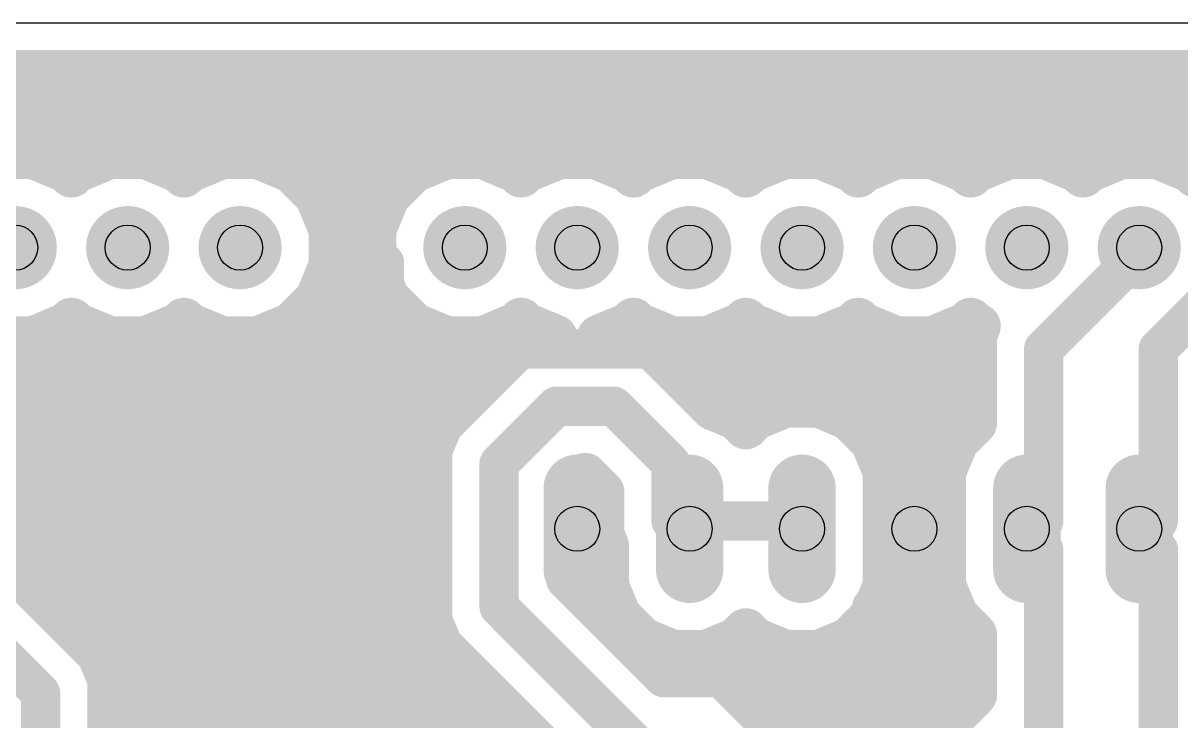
# Model space of a CAD drawing. Extents: x 0 to 108, y 0 to 85.
# Drawn here: x 61.14 to 87.3, y 69.32 to 85.08 of the extents above; entities that cross this region are included whole.
import ezdxf

# ---------------------------------------------------------------- set-up
doc = ezdxf.new("R2010")
doc.units = 0
for name, color, linetype in [('16', 174, 'CONTINUOUS'), ('17', 94, 'CONTINUOUS'), ('20', 178, 'CONTINUOUS'), ('44', 250, 'CONTINUOUS')]:
    doc.layers.add(name, color=color, linetype=linetype)

# ---------------------------------------------------------------- blocks, each defined once
blk = doc.blocks.new('ROUNDP')
at = {"const_width": 0.5}
blk.add_lwpolyline([(0, -0.25, 1), (0, 0.25, 1), (0, -0.25)], format="xyb", dxfattribs=at)
blk = doc.blocks.new('LONGP120')
at = {"const_width": 1}
blk.add_lwpolyline([(-0.6, 0), (0.6, 0)], dxfattribs=at)
at = {"const_width": 0.5}
for points in [[(-0.6, 0.25, 1), (-0.6, -0.25)], [(0.6, -0.25, 1), (0.6, 0.25)]]:
    blk.add_lwpolyline(points, format="xyb", dxfattribs=at)

msp = doc.modelspace()

# ---------------------------------------------------------------- linework, layer by layer
at = {"layer": '16'}
for points, const_width in [([(1.1176, 83.9624), (106.5024, 83.9624)], 1.016), ([(1.1176, 83.312), (106.5024, 83.312)], 1.016), ([(19.2557, 82.296), (91.2343, 82.296)], 1.016), ([(66.7131, 82.2579), (31.0896, 82.2579)], 0.889), ([(69.3039, 79.6671), (66.7131, 82.2579)], 0.889), ([(61.3692, 82.0674), (60.5508, 82.0674)], 1.016), ([(62.1254, 81.7542), (61.3692, 82.0674)], 1.016), ([(63.0908, 82.0674), (62.3346, 81.7542)], 1.016), ([(63.9092, 82.0674), (63.0908, 82.0674)], 1.016), ([(64.6654, 81.7542), (63.9092, 82.0674)], 1.016), ([(65.6308, 82.0674), (64.8746, 81.7542)], 1.016), ([(66.4492, 82.0674), (65.6308, 82.0674)], 1.016), ([(67.2054, 81.7542), (66.4492, 82.0674)], 1.016), ([(70.7108, 82.0674), (69.9546, 81.7542)], 1.016), ([(71.5292, 82.0674), (70.7108, 82.0674)], 1.016), ([(72.2854, 81.7542), (71.5292, 82.0674)], 1.016), ([(73.2508, 82.0674), (72.4946, 81.7542)], 1.016), ([(74.0692, 82.0674), (73.2508, 82.0674)], 1.016), ([(74.8254, 81.7542), (74.0692, 82.0674)], 1.016), ([(75.7908, 82.0674), (75.0346, 81.7542)], 1.016), ([(76.6092, 82.0674), (75.7908, 82.0674)], 1.016), ([(77.3654, 81.7542), (76.6092, 82.0674)], 1.016), ([(78.3308, 82.0674), (77.5746, 81.7542)], 1.016), ([(79.1492, 82.0674), (78.3308, 82.0674)], 1.016), ([(79.9054, 81.7542), (79.1492, 82.0674)], 1.016), ([(80.8708, 82.0674), (80.1146, 81.7542)], 1.016), ([(81.6892, 82.0674), (80.8708, 82.0674)], 1.016), ([(82.4454, 81.7542), (81.6892, 82.0674)], 1.016), ([(83.4108, 82.0674), (82.6546, 81.7542)], 1.016), ([(84.2292, 82.0674), (83.4108, 82.0674)], 1.016), ([(84.9854, 81.7542), (84.2292, 82.0674)], 1.016), ([(85.9508, 82.0674), (85.1946, 81.7542)], 1.016), ([(86.7692, 82.0674), (85.9508, 82.0674)], 1.016), ([(87.5254, 81.7542), (86.7692, 82.0674)], 1.016), ([(88.4908, 82.0674), (87.7346, 81.7542)], 1.016), ([(62.23, 81.6496), (62.1254, 81.7542)], 1.016), ([(62.3346, 81.7542), (62.23, 81.6496)], 1.016), ([(64.77, 81.6496), (64.6654, 81.7542)], 1.016), ([(64.8746, 81.7542), (64.77, 81.6496)], 1.016), ([(67.7842, 81.1754), (67.2054, 81.7542)], 1.016), ([(69.9546, 81.7542), (69.3758, 81.1754)], 1.016), ([(72.39, 81.6496), (72.2854, 81.7542)], 1.016), ([(72.4946, 81.7542), (72.39, 81.6496)], 1.016), ([(74.93, 81.6496), (74.8254, 81.7542)], 1.016), ([(75.0346, 81.7542), (74.93, 81.6496)], 1.016), ([(77.47, 81.6496), (77.3654, 81.7542)], 1.016), ([(77.5746, 81.7542), (77.47, 81.6496)], 1.016), ([(80.01, 81.6496), (79.9054, 81.7542)], 1.016), ([(80.1146, 81.7542), (80.01, 81.6496)], 1.016), ([(82.55, 81.6496), (82.4454, 81.7542)], 1.016), ([(82.6546, 81.7542), (82.55, 81.6496)], 1.016), ([(85.09, 81.6496), (84.9854, 81.7542)], 1.016), ([(85.1946, 81.7542), (85.09, 81.6496)], 1.016), ([(87.63, 81.6496), (87.5254, 81.7542)], 1.016), ([(87.7346, 81.7542), (87.63, 81.6496)], 1.016), ([(67.6796, 81.28), (69.4804, 81.28)], 1.016), ([(68.0974, 80.4192), (67.7842, 81.1754)], 1.016), ([(69.3758, 81.1754), (69.0626, 80.4192)], 1.016), ([(68.0974, 79.6008), (68.0974, 80.4192)], 1.016), ([(69.0626, 80.4192), (69.0626, 79.6008)], 1.016), ([(68.0974, 80.264), (69.0626, 80.264)], 1.016), ([(86.1441, 79.6671), (86.36, 80.01)], 0.889), ([(67.7842, 78.8446), (68.0974, 79.6008)], 1.016), ([(69.0626, 79.6008), (69.3758, 78.8446)], 1.016), ([(69.3039, 79.0194), (69.3039, 79.6671)], 0.889), ([(84.201, 77.724), (86.1441, 79.6671)], 0.889), ([(88.7349, 79.6671), (86.7918, 77.724)], 0.889), ([(67.9513, 79.248), (69.2087, 79.248)], 1.016), ([(67.2054, 78.2658), (67.7842, 78.8446)], 1.016), ([(70.5993, 77.724), (69.3039, 79.0194)], 0.889), ([(69.3758, 78.8446), (69.9546, 78.2658)], 1.016), ([(61.3692, 77.9526), (62.1254, 78.2658)], 1.016), ([(62.1254, 78.2658), (62.23, 78.3704)], 1.016), ([(62.23, 78.3704), (62.3346, 78.2658)], 1.016), ([(62.3346, 78.2658), (63.0908, 77.9526)], 1.016), ([(63.9092, 77.9526), (64.6654, 78.2658)], 1.016), ([(64.6654, 78.2658), (64.77, 78.3704)], 1.016), ([(64.77, 78.3704), (64.8746, 78.2658)], 1.016), ([(64.8746, 78.2658), (65.6308, 77.9526)], 1.016), ([(66.4492, 77.9526), (67.2054, 78.2658)], 1.016), ([(69.9546, 78.2658), (70.7108, 77.9526)], 1.016), ([(71.5292, 77.9526), (72.2854, 78.2658)], 1.016), ([(72.2854, 78.2658), (72.39, 78.3704)], 1.016), ([(72.39, 78.3704), (72.4946, 78.2658)], 1.016), ([(72.4946, 78.2658), (73.1588, 77.9907)], 1.016), ([(74.1612, 77.9907), (74.8254, 78.2658)], 1.016), ([(74.8254, 78.2658), (74.93, 78.3704)], 1.016), ([(74.93, 78.3704), (75.0346, 78.2658)], 1.016), ([(75.0346, 78.2658), (75.7908, 77.9526)], 1.016), ([(76.6092, 77.9526), (77.3654, 78.2658)], 1.016), ([(77.3654, 78.2658), (77.47, 78.3704)], 1.016), ([(77.47, 78.3704), (77.5746, 78.2658)], 1.016), ([(77.5746, 78.2658), (78.3308, 77.9526)], 1.016), ([(79.1492, 77.9526), (79.9054, 78.2658)], 1.016), ([(79.9054, 78.2658), (80.01, 78.3704)], 1.016), ([(80.01, 78.3704), (80.1146, 78.2658)], 1.016), ([(80.1146, 78.2658), (80.8708, 77.9526)], 1.016), ([(81.6892, 77.9526), (82.4454, 78.2658)], 1.016), ([(82.4454, 78.2658), (82.55, 78.3704)], 1.016), ([(82.55, 78.3704), (82.6546, 78.2658)], 1.016), ([(82.6546, 78.2658), (82.7229, 78.2375)], 1.016), ([(62.0438, 78.232), (62.4162, 78.232)], 1.016), ([(64.5838, 78.232), (64.9562, 78.232)], 1.016), ([(67.1238, 78.232), (70.0362, 78.232)], 1.016), ([(72.2038, 78.232), (72.5762, 78.232)], 1.016), ([(72.8794, 77.9907), (72.3052, 77.7529)], 1.016), ([(73.1588, 77.9907), (72.8794, 77.9907)], 1.016), ([(74.7962, 77.9907), (74.1612, 77.9907)], 1.016), ([(74.7438, 78.232), (75.1162, 78.232)], 1.016), ([(75.3704, 77.7529), (74.7962, 77.9907)], 1.016), ([(77.2838, 78.232), (77.6562, 78.232)], 1.016), ([(79.8238, 78.232), (80.1962, 78.232)], 1.016), ([(82.3638, 78.232), (82.7206, 78.232)], 1.016), ([(82.7229, 78.2375), (82.6389, 78.0347)], 1.016), ([(82.6389, 78.0347), (82.6389, 76.0515)], 1.016), ([(62.4164, 71.2759), (55.7396, 77.9526)], 1.016), ([(60.5508, 77.9526), (61.3692, 77.9526)], 1.016), ([(63.0908, 77.9526), (63.9092, 77.9526)], 1.016), ([(65.6308, 77.9526), (66.4492, 77.9526)], 1.016), ([(70.7108, 77.9526), (71.5292, 77.9526)], 1.016), ([(72.3052, 77.7529), (71.0098, 76.4575)], 1.016), ([(75.8098, 77.3135), (75.3704, 77.7529)], 1.016), ([(75.7908, 77.9526), (76.6092, 77.9526)], 1.016), ([(78.3308, 77.9526), (79.1492, 77.9526)], 1.016), ([(80.8708, 77.9526), (81.6892, 77.9526)], 1.016), ([(61.5315, 69.9516), (53.7591, 77.724)], 0.889), ([(70.5993, 77.724), (66.0654, 73.1901)], 0.889), ([(78.3717, 77.724), (70.5993, 77.724)], 0.889), ([(80.9625, 75.1332), (78.3717, 77.724)], 0.889), ([(84.201, 73.8378), (84.201, 77.724)], 0.889), ([(86.7918, 77.724), (86.7918, 73.8378)], 0.889), ([(56.4762, 77.216), (71.7684, 77.216)], 1.016), ([(76.7367, 76.3866), (75.8098, 77.3135)], 1.016), ([(75.9072, 77.216), (82.6389, 77.216)], 1.016), ([(71.0098, 76.4575), (70.5704, 76.0181)], 1.016), ([(78.3661, 76.454), (77.6753, 76.1678)], 1.016), ([(79.1139, 76.454), (78.3661, 76.454)], 1.016), ([(79.8047, 76.1678), (79.1139, 76.454)], 1.016), ([(57.4922, 76.2), (70.7524, 76.2)], 1.016), ([(71.8947, 75.1332), (73.1901, 76.4286)], 0.889), ([(73.1901, 76.4286), (74.4855, 76.4286)], 0.889), ([(74.4855, 76.4286), (75.7809, 75.1332)], 0.889), ([(77.2647, 76.1678), (76.7367, 76.3866)], 1.016), ([(77.1871, 76.2), (77.7529, 76.2)], 1.016), ([(77.47, 75.9626), (77.2647, 76.1678)], 1.016), ([(77.6753, 76.1678), (77.47, 75.9626)], 1.016), ([(79.7271, 76.2), (82.6389, 76.2)], 1.016), ([(80.3334, 75.6391), (79.8047, 76.1678)], 1.016), ([(70.5704, 76.0181), (70.3326, 75.4439)], 1.016), ([(82.6389, 76.0515), (82.2266, 75.6391)], 1.016), ([(80.6196, 74.9483), (80.3334, 75.6391)], 1.016), ([(82.2266, 75.6391), (81.9404, 74.9483)], 1.016), ([(70.3326, 75.4439), (70.3326, 71.584)], 1.016), ([(58.5082, 75.184), (70.3326, 75.184)], 1.016), ([(80.522, 75.184), (82.038, 75.184)], 1.016), ([(71.8947, 71.8947), (71.8947, 75.1332)], 0.889), ([(73.4568, 74.4862), (73.8371, 74.8665)], 1.016), ([(73.8371, 74.8665), (73.8385, 74.8665)], 1.016), ([(73.8385, 74.8665), (74.2188, 74.4862)], 1.016), ([(75.7809, 75.1332), (75.7809, 73.8378)], 0.889), ([(80.6196, 72.3717), (80.6196, 74.9483)], 1.016), ([(80.9625, 73.8378), (80.9625, 75.1332)], 0.889), ([(81.9404, 74.9483), (81.9404, 72.3717)], 1.016), ([(73.4568, 72.5417), (73.4568, 74.4862)], 1.016), ([(74.2188, 74.4862), (74.2188, 73.8446)], 1.016), ([(59.5242, 74.168), (70.3326, 74.168)], 1.016), ([(73.4568, 74.168), (74.2188, 74.168)], 1.016), ([(80.6196, 74.168), (81.9404, 74.168)], 1.016), ([(74.2188, 73.8446), (74.2162, 73.5404)], 1.016), ([(73.8378, 73.1901), (73.66, 73.66)], 0.889), ([(74.2162, 73.5404), (74.2188, 73.534)], 1.016), ([(74.2188, 73.534), (74.2188, 73.5271)], 1.016), ([(75.7809, 73.8378), (76.2, 73.66)], 0.889), ([(76.4286, 73.8378), (76.2, 73.66)], 0.889), ([(78.3717, 73.8378), (76.4286, 73.8378)], 0.889), ([(78.3717, 73.8378), (78.74, 73.66)], 0.889), ([(80.9625, 73.8378), (81.28, 73.66)], 0.889), ([(81.6102, 73.1901), (81.28, 73.66)], 0.889), ([(84.201, 73.8378), (83.82, 73.66)], 0.889), ([(84.201, 73.1901), (83.82, 73.66)], 0.889), ([(86.7918, 73.8378), (86.36, 73.66)], 0.889), ([(86.7918, 73.1901), (86.36, 73.66)], 0.889), ([(74.2188, 73.5271), (74.3204, 73.2818)], 1.016), ([(74.3204, 73.2818), (74.3204, 72.3717)], 1.016), ([(60.5402, 73.152), (70.3326, 73.152)], 1.016), ([(66.0654, 73.1901), (66.0654, 64.77)], 0.889), ([(73.4568, 73.152), (74.3204, 73.152)], 1.016), ([(73.8378, 72.5424), (73.8378, 73.1901)], 0.889), ([(81.6102, 73.1901), (80.3148, 71.8947)], 0.889), ([(80.6196, 73.152), (81.9404, 73.152)], 1.016), ([(84.201, 73.1901), (84.201, 68.6562)], 0.889), ([(86.7918, 73.1901), (86.7918, 61.5315)], 0.889), ([(75.6405, 70.358), (73.4568, 72.5417)], 1.016), ([(75.7809, 70.5993), (73.8378, 72.5424)], 0.889), ([(74.3204, 72.3717), (74.6066, 71.6809)], 1.016), ([(80.3334, 71.6809), (80.6196, 72.3717)], 1.016), ([(81.9404, 72.3717), (82.2266, 71.6809)], 1.016), ([(61.5562, 72.136), (70.3326, 72.136)], 1.016), ([(73.8625, 72.136), (74.418, 72.136)], 1.016), ([(80.522, 72.136), (82.038, 72.136)], 1.016), ([(75.1332, 68.6562), (71.8947, 71.8947)], 0.889), ([(80.3148, 71.8947), (80.3148, 70.5993)], 0.889), ([(70.3326, 71.584), (70.5704, 71.0098)], 1.016), ([(74.6066, 71.6809), (75.1353, 71.1522)], 1.016), ([(79.8047, 71.1522), (80.3334, 71.6809)], 1.016), ([(82.2266, 71.6809), (82.6389, 71.2685)], 1.016), ([(62.8558, 70.8365), (62.4164, 71.2759)], 1.016), ([(77.2647, 71.1522), (77.47, 71.3574)], 1.016), ([(77.47, 71.3574), (77.6753, 71.1522)], 1.016), ([(82.6389, 71.2685), (82.6389, 69.9134)], 1.016), ([(62.5722, 71.12), (70.5248, 71.12)], 1.016), ([(70.5704, 71.0098), (73.8089, 67.7713)], 1.016), ([(74.8785, 71.12), (75.2129, 71.12)], 1.016), ([(75.1353, 71.1522), (75.8261, 70.866)], 1.016), ([(76.5739, 70.866), (77.2647, 71.1522)], 1.016), ([(77.1871, 71.12), (77.7529, 71.12)], 1.016), ([(77.6753, 71.1522), (78.3661, 70.866)], 1.016), ([(79.1139, 70.866), (79.8047, 71.1522)], 1.016), ([(79.7271, 71.12), (82.6389, 71.12)], 1.016), ([(63.0936, 70.2623), (62.8558, 70.8365)], 1.016), ([(75.8261, 70.866), (76.5739, 70.866)], 1.016), ([(78.3661, 70.866), (79.1139, 70.866)], 1.016), ([(80.3148, 70.5993), (75.7809, 70.5993)], 0.889), ([(80.3148, 70.5993), (80.3148, 64.1223)], 0.889), ([(63.0936, 61.8685), (63.0936, 70.2623)], 1.016), ([(76.9365, 70.358), (75.6405, 70.358)], 1.016), ([(77.978, 69.3165), (76.9365, 70.358)], 1.016), ([(61.5315, 62.1792), (61.5315, 69.9516)], 0.889), ([(63.0936, 70.104), (71.4763, 70.104)], 1.016), ([(77.1905, 70.104), (82.6389, 70.104)], 1.016), ([(82.6389, 69.9134), (82.042, 69.3165)], 1.016), ([(63.0936, 69.088), (72.4923, 69.088)], 1.016), ([(77.978, 68.3499), (77.978, 69.3165)], 1.016), ([(77.978, 69.088), (82.042, 69.088)], 1.016), ([(82.042, 69.3165), (82.042, 68.4639)], 1.016)]:
    msp.add_lwpolyline(points, dxfattribs=dict(at, const_width=const_width))
for points, const_width in [([(66.8703, 82.4151, 1), (66.5559, 82.1007)], 0.4445), ([(66.7131, 82.0357, 1), (66.7131, 82.4802)], 0.4445), ([(61.4664, 82.3021, 1), (61.272, 81.8327)], 0.508), ([(61.3692, 81.8134, 1), (61.3692, 82.3214)], 0.508), ([(63.0908, 82.3214, 1), (63.0908, 81.8134)], 0.508), ([(63.188, 81.8327, 1), (62.9936, 82.3021)], 0.508), ([(64.0064, 82.3021, 1), (63.812, 81.8327)], 0.508), ([(63.9092, 81.8134, 1), (63.9092, 82.3214)], 0.508), ([(65.6308, 82.3214, 1), (65.6308, 81.8134)], 0.508), ([(65.728, 81.8327, 1), (65.5336, 82.3021)], 0.508), ([(66.5464, 82.3021, 1), (66.352, 81.8327)], 0.508), ([(66.4492, 81.8134, 1), (66.4492, 82.3214)], 0.508), ([(70.7108, 82.3214, 1), (70.7108, 81.8134)], 0.508), ([(70.808, 81.8327, 1), (70.6136, 82.3021)], 0.508), ([(71.6264, 82.3021, 1), (71.432, 81.8327)], 0.508), ([(71.5292, 81.8134, 1), (71.5292, 82.3214)], 0.508), ([(73.2508, 82.3214, 1), (73.2508, 81.8134)], 0.508), ([(73.348, 81.8327, 1), (73.1536, 82.3021)], 0.508), ([(74.1664, 82.3021, 1), (73.972, 81.8327)], 0.508), ([(74.0692, 81.8134, 1), (74.0692, 82.3214)], 0.508), ([(75.7908, 82.3214, 1), (75.7908, 81.8134)], 0.508), ([(75.888, 81.8327, 1), (75.6936, 82.3021)], 0.508), ([(76.7064, 82.3021, 1), (76.512, 81.8327)], 0.508), ([(76.6092, 81.8134, 1), (76.6092, 82.3214)], 0.508), ([(78.3308, 82.3214, 1), (78.3308, 81.8134)], 0.508), ([(78.428, 81.8327, 1), (78.2336, 82.3021)], 0.508), ([(79.2464, 82.3021, 1), (79.052, 81.8327)], 0.508), ([(79.1492, 81.8134, 1), (79.1492, 82.3214)], 0.508), ([(80.8708, 82.3214, 1), (80.8708, 81.8134)], 0.508), ([(80.968, 81.8327, 1), (80.7736, 82.3021)], 0.508), ([(81.7864, 82.3021, 1), (81.592, 81.8327)], 0.508), ([(81.6892, 81.8134, 1), (81.6892, 82.3214)], 0.508), ([(83.4108, 82.3214, 1), (83.4108, 81.8134)], 0.508), ([(83.508, 81.8327, 1), (83.3136, 82.3021)], 0.508), ([(84.3264, 82.3021, 1), (84.132, 81.8327)], 0.508), ([(84.2292, 81.8134, 1), (84.2292, 82.3214)], 0.508), ([(85.9508, 82.3214, 1), (85.9508, 81.8134)], 0.508), ([(86.048, 81.8327, 1), (85.8536, 82.3021)], 0.508), ([(86.8664, 82.3021, 1), (86.672, 81.8327)], 0.508), ([(86.7692, 81.8134, 1), (86.7692, 82.3214)], 0.508), ([(62.305, 81.9338, 1), (61.9458, 81.5746)], 0.508), ([(62.0282, 81.5195, 1), (62.2226, 81.9888)], 0.508), ([(62.2374, 81.9888, 1), (62.4318, 81.5195)], 0.508), ([(62.5142, 81.5746, 1), (62.155, 81.9338)], 0.508), ([(64.845, 81.9338, 1), (64.4858, 81.5746)], 0.508), ([(64.5682, 81.5195, 1), (64.7626, 81.9888)], 0.508), ([(64.7774, 81.9888, 1), (64.9718, 81.5195)], 0.508), ([(65.0542, 81.5746, 1), (64.695, 81.9338)], 0.508), ([(67.385, 81.9338, 1), (67.0258, 81.5746)], 0.508), ([(67.1082, 81.5195, 1), (67.3026, 81.9888)], 0.508), ([(69.8574, 81.9888, 1), (70.0518, 81.5195)], 0.508), ([(70.1342, 81.5746, 1), (69.775, 81.9338)], 0.508), ([(72.465, 81.9338, 1), (72.1058, 81.5746)], 0.508), ([(72.1882, 81.5195, 1), (72.3826, 81.9888)], 0.508), ([(72.3974, 81.9888, 1), (72.5918, 81.5195)], 0.508), ([(72.6742, 81.5746, 1), (72.315, 81.9338)], 0.508), ([(75.005, 81.9338, 1), (74.6458, 81.5746)], 0.508), ([(74.7282, 81.5195, 1), (74.9226, 81.9888)], 0.508), ([(74.9374, 81.9888, 1), (75.1318, 81.5195)], 0.508), ([(75.2142, 81.5746, 1), (74.855, 81.9338)], 0.508), ([(77.545, 81.9338, 1), (77.1858, 81.5746)], 0.508), ([(77.2682, 81.5195, 1), (77.4626, 81.9888)], 0.508), ([(77.4774, 81.9888, 1), (77.6718, 81.5195)], 0.508), ([(77.7542, 81.5746, 1), (77.395, 81.9338)], 0.508), ([(80.085, 81.9338, 1), (79.7258, 81.5746)], 0.508), ([(79.8082, 81.5195, 1), (80.0026, 81.9888)], 0.508), ([(80.0174, 81.9888, 1), (80.2118, 81.5195)], 0.508), ([(80.2942, 81.5746, 1), (79.935, 81.9338)], 0.508), ([(82.625, 81.9338, 1), (82.2658, 81.5746)], 0.508), ([(82.3482, 81.5195, 1), (82.5426, 81.9888)], 0.508), ([(82.5574, 81.9888, 1), (82.7518, 81.5195)], 0.508), ([(82.8342, 81.5746, 1), (82.475, 81.9338)], 0.508), ([(85.165, 81.9338, 1), (84.8058, 81.5746)], 0.508), ([(84.8882, 81.5195, 1), (85.0826, 81.9888)], 0.508), ([(85.0974, 81.9888, 1), (85.2918, 81.5195)], 0.508), ([(85.3742, 81.5746, 1), (85.015, 81.9338)], 0.508), ([(87.705, 81.9338, 1), (87.3458, 81.5746)], 0.508), ([(87.4282, 81.5195, 1), (87.6226, 81.9888)], 0.508), ([(87.6374, 81.9888, 1), (87.8318, 81.5195)], 0.508), ([(62.0504, 81.8292, 1), (62.4096, 81.47)], 0.508), ([(62.0504, 81.47, 1), (62.4096, 81.8292)], 0.508), ([(64.5904, 81.8292, 1), (64.9496, 81.47)], 0.508), ([(64.5904, 81.47, 1), (64.9496, 81.8292)], 0.508), ([(72.2104, 81.8292, 1), (72.5696, 81.47)], 0.508), ([(72.2104, 81.47, 1), (72.5696, 81.8292)], 0.508), ([(74.7504, 81.8292, 1), (75.1096, 81.47)], 0.508), ([(74.7504, 81.47, 1), (75.1096, 81.8292)], 0.508), ([(77.2904, 81.8292, 1), (77.6496, 81.47)], 0.508), ([(77.2904, 81.47, 1), (77.6496, 81.8292)], 0.508), ([(79.8304, 81.8292, 1), (80.1896, 81.47)], 0.508), ([(79.8304, 81.47, 1), (80.1896, 81.8292)], 0.508), ([(82.3704, 81.8292, 1), (82.7296, 81.47)], 0.508), ([(82.3704, 81.47, 1), (82.7296, 81.8292)], 0.508), ([(84.9104, 81.8292, 1), (85.2696, 81.47)], 0.508), ([(84.9104, 81.47, 1), (85.2696, 81.8292)], 0.508), ([(87.4504, 81.8292, 1), (87.8096, 81.47)], 0.508), ([(87.4504, 81.47, 1), (87.8096, 81.8292)], 0.508), ([(67.6796, 81.534, 1), (67.6796, 81.026)], 0.508), ([(68.0188, 81.2726, 1), (67.5495, 81.0782)], 0.508), ([(69.6105, 81.0782, 1), (69.1412, 81.2726)], 0.508), ([(69.4804, 81.026, 1), (69.4804, 81.534)], 0.508), ([(67.6046, 80.9958, 1), (67.9638, 81.355)], 0.508), ([(69.1962, 81.355, 1), (69.5554, 80.9958)], 0.508), ([(68.3514, 80.4192, 1), (67.8434, 80.4192)], 0.508), ([(69.3166, 80.4192, 1), (68.8086, 80.4192)], 0.508), ([(68.0974, 80.518, 1), (68.0974, 80.01)], 0.508), ([(67.8627, 80.322, 1), (68.3321, 80.5164)], 0.508), ([(68.8279, 80.5164, 1), (69.2973, 80.322)], 0.508), ([(69.0626, 80.01, 1), (69.0626, 80.518)], 0.508), ([(86.5481, 79.8916, 1), (86.1719, 80.1284)], 0.4445), ([(68.3321, 79.5036, 1), (67.8627, 79.698)], 0.508), ([(69.2973, 79.698, 1), (68.8279, 79.5036)], 0.508), ([(69.5262, 79.6671, 1), (69.0816, 79.6671)], 0.4445), ([(86.3013, 79.5099, 1), (85.9869, 79.8243)], 0.4445), ([(67.8434, 79.6008, 1), (68.3514, 79.6008)], 0.508), ([(68.8086, 79.6008, 1), (69.3166, 79.6008)], 0.508), ([(69.1467, 79.5099, 1), (69.4611, 79.8243)], 0.4445), ([(85.956, 79.7855, 1), (86.3322, 79.5487)], 0.4445), ([(67.9513, 79.502, 1), (67.9513, 78.994)], 0.508), ([(69.2087, 78.994, 1), (69.2087, 79.502)], 0.508), ([(67.9638, 78.665, 1), (67.6046, 79.0242)], 0.508), ([(69.4611, 79.1766, 1), (69.1467, 78.8622)], 0.4445), ([(69.5554, 79.0242, 1), (69.1962, 78.665)], 0.508), ([(67.5495, 78.9418, 1), (68.0188, 78.7474)], 0.508), ([(69.0816, 79.0194, 1), (69.5262, 79.0194)], 0.4445), ([(69.1412, 78.7474, 1), (69.6105, 78.9418)], 0.508), ([(62.4096, 78.55, 1), (62.0504, 78.1908)], 0.508), ([(62.2226, 78.0312, 1), (62.0282, 78.5005)], 0.508), ([(62.4096, 78.1908, 1), (62.0504, 78.55)], 0.508), ([(62.4318, 78.5005, 1), (62.2374, 78.0312)], 0.508), ([(64.9496, 78.55, 1), (64.5904, 78.1908)], 0.508), ([(64.7626, 78.0312, 1), (64.5682, 78.5005)], 0.508), ([(64.9496, 78.1908, 1), (64.5904, 78.55)], 0.508), ([(64.9718, 78.5005, 1), (64.7774, 78.0312)], 0.508), ([(67.3026, 78.0312, 1), (67.1082, 78.5005)], 0.508), ([(70.0518, 78.5005, 1), (69.8574, 78.0312)], 0.508), ([(72.5696, 78.55, 1), (72.2104, 78.1908)], 0.508), ([(72.3826, 78.0312, 1), (72.1882, 78.5005)], 0.508), ([(72.5696, 78.1908, 1), (72.2104, 78.55)], 0.508), ([(72.5918, 78.5005, 1), (72.3974, 78.0312)], 0.508), ([(75.1096, 78.55, 1), (74.7504, 78.1908)], 0.508), ([(74.9226, 78.0312, 1), (74.7282, 78.5005)], 0.508), ([(75.1096, 78.1908, 1), (74.7504, 78.55)], 0.508), ([(75.1318, 78.5005, 1), (74.9374, 78.0312)], 0.508), ([(77.6496, 78.55, 1), (77.2904, 78.1908)], 0.508), ([(77.4626, 78.0312, 1), (77.2682, 78.5005)], 0.508), ([(77.6496, 78.1908, 1), (77.2904, 78.55)], 0.508), ([(77.6718, 78.5005, 1), (77.4774, 78.0312)], 0.508), ([(80.1896, 78.55, 1), (79.8304, 78.1908)], 0.508), ([(80.0026, 78.0312, 1), (79.8082, 78.5005)], 0.508), ([(80.1896, 78.1908, 1), (79.8304, 78.55)], 0.508), ([(80.2118, 78.5005, 1), (80.0174, 78.0312)], 0.508), ([(82.7296, 78.55, 1), (82.3704, 78.1908)], 0.508), ([(82.5426, 78.0312, 1), (82.3482, 78.5005)], 0.508), ([(82.7296, 78.1908, 1), (82.3704, 78.55)], 0.508), ([(82.7518, 78.5005, 1), (82.5574, 78.0312)], 0.508), ([(62.0438, 78.486, 1), (62.0438, 77.978)], 0.508), ([(61.9458, 78.4454, 1), (62.305, 78.0862)], 0.508), ([(62.155, 78.0862, 1), (62.5142, 78.4454)], 0.508), ([(62.4162, 77.978, 1), (62.4162, 78.486)], 0.508), ([(64.5838, 78.486, 1), (64.5838, 77.978)], 0.508), ([(64.4858, 78.4454, 1), (64.845, 78.0862)], 0.508), ([(64.695, 78.0862, 1), (65.0542, 78.4454)], 0.508), ([(64.9562, 77.978, 1), (64.9562, 78.486)], 0.508), ([(67.1238, 78.486, 1), (67.1238, 77.978)], 0.508), ([(67.0258, 78.4454, 1), (67.385, 78.0862)], 0.508), ([(69.775, 78.0862, 1), (70.1342, 78.4454)], 0.508), ([(70.0362, 77.978, 1), (70.0362, 78.486)], 0.508), ([(72.2038, 78.486, 1), (72.2038, 77.978)], 0.508), ([(72.1058, 78.4454, 1), (72.465, 78.0862)], 0.508), ([(72.315, 78.0862, 1), (72.6742, 78.4454)], 0.508), ([(72.5762, 77.978, 1), (72.5762, 78.486)], 0.508), ([(72.8794, 78.2447, 1), (72.8794, 77.7367)], 0.508), ([(72.9766, 77.756, 1), (72.7822, 78.2254)], 0.508), ([(73.1588, 77.7367, 1), (73.1588, 78.2447)], 0.508), ([(74.1612, 78.2447, 1), (74.1612, 77.7367)], 0.508), ([(74.7438, 78.486, 1), (74.7438, 77.978)], 0.508), ([(74.8934, 78.2254, 1), (74.699, 77.756)], 0.508), ([(74.6458, 78.4454, 1), (75.005, 78.0862)], 0.508), ([(74.7962, 77.7367, 1), (74.7962, 78.2447)], 0.508), ([(74.855, 78.0862, 1), (75.2142, 78.4454)], 0.508), ([(75.1162, 77.978, 1), (75.1162, 78.486)], 0.508), ([(77.2838, 78.486, 1), (77.2838, 77.978)], 0.508), ([(77.1858, 78.4454, 1), (77.545, 78.0862)], 0.508), ([(77.395, 78.0862, 1), (77.7542, 78.4454)], 0.508), ([(77.6562, 77.978, 1), (77.6562, 78.486)], 0.508), ([(79.8238, 78.486, 1), (79.8238, 77.978)], 0.508), ([(79.7258, 78.4454, 1), (80.085, 78.0862)], 0.508), ([(79.935, 78.0862, 1), (80.2942, 78.4454)], 0.508), ([(80.1962, 77.978, 1), (80.1962, 78.486)], 0.508), ([(82.3638, 78.486, 1), (82.3638, 77.978)], 0.508), ([(82.2658, 78.4454, 1), (82.625, 78.0862)], 0.508), ([(82.8929, 78.0347, 1), (82.3849, 78.0347)], 0.508), ([(82.475, 78.0862, 1), (82.8342, 78.4454)], 0.508), ([(82.9576, 78.1403, 1), (82.4882, 78.3347)], 0.508), ([(82.6257, 78.0029, 1), (82.8201, 78.4722)], 0.508), ([(82.7206, 77.978, 1), (82.7206, 78.486)], 0.508), ([(61.272, 78.1873, 1), (61.4664, 77.7179)], 0.508), ([(61.3692, 77.6986, 1), (61.3692, 78.2066)], 0.508), ([(63.0908, 78.2066, 1), (63.0908, 77.6986)], 0.508), ([(62.9936, 77.7179, 1), (63.188, 78.1873)], 0.508), ([(63.812, 78.1873, 1), (64.0064, 77.7179)], 0.508), ([(63.9092, 77.6986, 1), (63.9092, 78.2066)], 0.508), ([(65.6308, 78.2066, 1), (65.6308, 77.6986)], 0.508), ([(65.5336, 77.7179, 1), (65.728, 78.1873)], 0.508), ([(66.352, 78.1873, 1), (66.5464, 77.7179)], 0.508), ([(66.4492, 77.6986, 1), (66.4492, 78.2066)], 0.508), ([(70.7108, 78.2066, 1), (70.7108, 77.6986)], 0.508), ([(70.6136, 77.7179, 1), (70.808, 78.1873)], 0.508), ([(71.432, 78.1873, 1), (71.6264, 77.7179)], 0.508), ([(71.5292, 77.6986, 1), (71.5292, 78.2066)], 0.508), ([(72.208, 77.9875, 1), (72.4024, 77.5182)], 0.508), ([(72.4848, 77.5733, 1), (72.1256, 77.9325)], 0.508), ([(73.0616, 77.756, 1), (73.256, 78.2254)], 0.508), ([(74.064, 78.2254, 1), (74.2584, 77.756)], 0.508), ([(75.55, 77.9325, 1), (75.1908, 77.5733)], 0.508), ([(75.2732, 77.5182, 1), (75.4676, 77.9875)], 0.508), ([(75.7908, 78.2066, 1), (75.7908, 77.6986)], 0.508), ([(75.6936, 77.7179, 1), (75.888, 78.1873)], 0.508), ([(76.512, 78.1873, 1), (76.7064, 77.7179)], 0.508), ([(76.6092, 77.6986, 1), (76.6092, 78.2066)], 0.508), ([(78.3308, 78.2066, 1), (78.3308, 77.6986)], 0.508), ([(78.2336, 77.7179, 1), (78.428, 78.1873)], 0.508), ([(79.052, 78.1873, 1), (79.2464, 77.7179)], 0.508), ([(79.1492, 77.6986, 1), (79.1492, 78.2066)], 0.508), ([(80.8708, 78.2066, 1), (80.8708, 77.6986)], 0.508), ([(80.7736, 77.7179, 1), (80.968, 78.1873)], 0.508), ([(81.592, 78.1873, 1), (81.7864, 77.7179)], 0.508), ([(81.6892, 77.6986, 1), (81.6892, 78.2066)], 0.508), ([(82.4042, 78.1319, 1), (82.8736, 77.9375)], 0.508), ([(70.5993, 77.9463, 1), (70.5993, 77.5018)], 0.4445), ([(70.7565, 77.5668, 1), (70.4421, 77.8812)], 0.4445), ([(70.4421, 77.5668, 1), (70.7565, 77.8812)], 0.4445), ([(78.5289, 77.8812, 1), (78.2145, 77.5668)], 0.4445), ([(78.3717, 77.5018, 1), (78.3717, 77.9463)], 0.4445), ([(84.0438, 77.8812, 1), (84.3582, 77.5668)], 0.4445), ([(84.4233, 77.724, 1), (83.9788, 77.724)], 0.4445), ([(86.6346, 77.8812, 1), (86.949, 77.5668)], 0.4445), ([(87.0141, 77.724, 1), (86.5696, 77.724)], 0.4445), ([(71.7684, 76.962, 1), (71.7684, 77.47)], 0.508), ([(75.9894, 77.4931, 1), (75.6302, 77.1339)], 0.508), ([(75.6302, 77.1339, 1), (75.9894, 77.4931)], 0.508), ([(75.9072, 77.47, 1), (75.9072, 76.962)], 0.508), ([(82.6389, 76.962, 1), (82.6389, 77.47)], 0.508), ([(71.1894, 76.2779, 1), (70.8302, 76.6371)], 0.508), ([(78.3661, 76.708, 1), (78.3661, 76.2)], 0.508), ([(78.4633, 76.2193, 1), (78.2689, 76.6887)], 0.508), ([(79.2111, 76.6887, 1), (79.0167, 76.2193)], 0.508), ([(79.1139, 76.2, 1), (79.1139, 76.708)], 0.508), ([(70.7524, 75.946, 1), (70.7524, 76.454)], 0.508), ([(70.8302, 76.6371, 1), (71.1894, 76.2779)], 0.508), ([(73.1901, 76.6509, 1), (73.1901, 76.2064)], 0.4445), ([(73.3473, 76.2714, 1), (73.0329, 76.5858)], 0.4445), ([(74.6427, 76.5858, 1), (74.3283, 76.2714)], 0.4445), ([(74.4855, 76.2064, 1), (74.4855, 76.6509)], 0.4445), ([(76.8339, 76.6212, 1), (76.6395, 76.1519)], 0.508), ([(76.5571, 76.207, 1), (76.9163, 76.5662)], 0.508), ([(77.1871, 76.454, 1), (77.1871, 75.946)], 0.508), ([(77.4443, 76.3474, 1), (77.0851, 75.9882)], 0.508), ([(77.1675, 75.9332, 1), (77.3619, 76.4025)], 0.508), ([(77.5781, 76.4025, 1), (77.7725, 75.9332)], 0.508), ([(77.8549, 75.9882, 1), (77.4957, 76.3474)], 0.508), ([(77.7529, 75.946, 1), (77.7529, 76.454)], 0.508), ([(79.7271, 76.454, 1), (79.7271, 75.946)], 0.508), ([(79.9843, 76.3474, 1), (79.6251, 75.9882)], 0.508), ([(79.7075, 75.9332, 1), (79.9019, 76.4025)], 0.508), ([(82.6389, 75.946, 1), (82.6389, 76.454)], 0.508), ([(70.3908, 76.1977, 1), (70.75, 75.8385)], 0.508), ([(70.8051, 75.9209, 1), (70.3358, 76.1153)], 0.508), ([(77.2904, 76.1422, 1), (77.6496, 75.7829)], 0.508), ([(77.2904, 75.7829, 1), (77.6496, 76.1422)], 0.508), ([(82.8185, 75.8718, 1), (82.4593, 76.2311)], 0.508), ([(80.5681, 75.7363, 1), (80.0988, 75.5419)], 0.508), ([(82.4612, 75.5419, 1), (81.9919, 75.7363)], 0.508), ([(82.3849, 76.0515, 1), (82.8929, 76.0515)], 0.508), ([(70.5866, 75.4439, 1), (70.0786, 75.4439)], 0.508), ([(80.1538, 75.4595, 1), (80.513, 75.8187)], 0.508), ([(82.0469, 75.8187, 1), (82.4062, 75.4595)], 0.508), ([(70.0979, 75.5411, 1), (70.5673, 75.3467)], 0.508), ([(70.3326, 74.93, 1), (70.3326, 75.438)], 0.508), ([(80.522, 75.438, 1), (80.522, 74.93)], 0.508), ([(82.038, 74.93, 1), (82.038, 75.438)], 0.508), ([(72.117, 75.1332, 1), (71.6724, 75.1332)], 0.4445), ([(71.7375, 75.2904, 1), (72.0519, 74.976)], 0.4445), ([(73.8371, 75.1205, 1), (73.8371, 74.6125)], 0.508), ([(74.0181, 75.0461, 1), (73.6589, 74.6869)], 0.508), ([(74.0167, 74.6869, 1), (73.6575, 75.0461)], 0.508), ([(73.8385, 74.6125, 1), (73.8385, 75.1205)], 0.508), ([(76.0032, 75.1332, 1), (75.5587, 75.1332)], 0.4445), ([(75.6237, 74.976, 1), (75.9381, 75.2904)], 0.4445), ([(80.8736, 74.9483, 1), (80.3656, 74.9483)], 0.508), ([(81.1848, 75.1332, 1), (80.7403, 75.1332)], 0.4445), ([(80.8053, 74.976, 1), (81.1197, 75.2904)], 0.4445), ([(82.1944, 74.9483, 1), (81.6864, 74.9483)], 0.508), ([(80.3849, 74.8511, 1), (80.8543, 75.0455)], 0.508), ([(81.7057, 75.0455, 1), (82.1751, 74.8511)], 0.508), ([(73.7108, 74.4862, 1), (73.2028, 74.4862)], 0.508), ([(73.2772, 74.6658, 1), (73.6364, 74.3066)], 0.508), ([(74.4728, 74.4862, 1), (73.9648, 74.4862)], 0.508), ([(74.0392, 74.3066, 1), (74.3984, 74.6658)], 0.508), ([(70.3326, 73.914, 1), (70.3326, 74.422)], 0.508), ([(73.4568, 74.422, 1), (73.4568, 73.914)], 0.508), ([(74.2188, 73.914, 1), (74.2188, 74.422)], 0.508), ([(80.6196, 74.422, 1), (80.6196, 73.914)], 0.508), ([(81.9404, 73.914, 1), (81.9404, 74.422)], 0.508), ([(74.4728, 73.8424, 1), (73.9648, 73.8467)], 0.508), ([(73.8679, 73.7387, 1), (73.4521, 73.5813)], 0.4445), ([(74.4517, 73.6356, 1), (73.9807, 73.4452)], 0.508), ([(73.9648, 73.8446, 1), (74.4728, 73.8446)], 0.508), ([(74.4728, 73.534, 1), (73.9648, 73.534)], 0.508), ([(75.8677, 74.0424, 1), (75.6941, 73.6332)], 0.4445), ([(75.5587, 73.8378, 1), (76.0032, 73.8378)], 0.4445), ([(76.0636, 73.8354, 1), (76.3364, 73.4846)], 0.4445), ([(76.1132, 73.4554, 1), (76.2868, 73.8646)], 0.4445), ([(76.4286, 74.0601, 1), (76.4286, 73.6155)], 0.4445), ([(76.565, 73.6624, 1), (76.2922, 74.0132)], 0.4445), ([(78.4683, 74.0379, 1), (78.2751, 73.6377)], 0.4445), ([(78.3717, 73.6155, 1), (78.3717, 74.0601)], 0.4445), ([(78.6434, 73.4599, 1), (78.8366, 73.8601)], 0.4445), ([(81.0711, 74.0317, 1), (80.8539, 73.6439)], 0.4445), ([(80.7403, 73.8378, 1), (81.1848, 73.8378)], 0.4445), ([(81.4618, 73.7878, 1), (81.0982, 73.5322)], 0.4445), ([(81.1714, 73.4661, 1), (81.3886, 73.8539)], 0.4445), ([(83.9926, 73.8, 1), (83.6474, 73.52)], 0.4445), ([(83.726, 73.8614, 1), (83.914, 73.4586)], 0.4445), ([(83.9788, 73.8378, 1), (84.4233, 73.8378)], 0.4445), ([(84.295, 73.6364, 1), (84.107, 74.0392)], 0.4445), ([(86.5236, 73.8104, 1), (86.1964, 73.5096)], 0.4445), ([(86.2754, 73.8655, 1), (86.4446, 73.4545)], 0.4445), ([(86.5696, 73.8378, 1), (87.0141, 73.8378)], 0.4445), ([(86.8764, 73.6323, 1), (86.7072, 74.0433)], 0.4445), ([(73.9622, 73.5426, 1), (74.4702, 73.5382)], 0.508), ([(74.4535, 73.6243, 1), (73.9841, 73.4299)], 0.508), ([(73.9648, 73.5271, 1), (74.4728, 73.5271)], 0.508), ([(73.9833, 73.4388, 1), (74.4543, 73.6292)], 0.508), ([(74.5744, 73.2818, 1), (74.0664, 73.2818)], 0.508), ([(66.2876, 73.1901, 1), (65.8431, 73.1901)], 0.4445), ([(65.9082, 73.3473, 1), (66.2226, 73.0329)], 0.4445), ([(70.3326, 72.898, 1), (70.3326, 73.406)], 0.508), ([(73.4568, 73.406, 1), (73.4568, 72.898)], 0.508), ([(74.0601, 73.1901, 1), (73.6155, 73.1901)], 0.4445), ([(74.0857, 73.1846, 1), (74.5551, 73.379)], 0.508), ([(74.3204, 72.898, 1), (74.3204, 73.406)], 0.508), ([(80.6196, 73.406, 1), (80.6196, 72.898)], 0.508), ([(81.4284, 73.0623, 1), (81.792, 73.3179)], 0.4445), ([(81.7674, 73.0329, 1), (81.453, 73.3473)], 0.4445), ([(81.9404, 72.898, 1), (81.9404, 73.406)], 0.508), ([(84.4233, 73.1901, 1), (83.9788, 73.1901)], 0.4445), ([(84.0284, 73.0501, 1), (84.3736, 73.3301)], 0.4445), ([(87.0141, 73.1901, 1), (86.5696, 73.1901)], 0.4445), ([(86.6282, 73.0397, 1), (86.9554, 73.3405)], 0.4445), ([(73.6299, 73.1114, 1), (74.0457, 73.2688)], 0.4445), ([(73.6364, 72.7213, 1), (73.2772, 72.3621)], 0.508), ([(73.2028, 72.5417, 1), (73.7108, 72.5417)], 0.508), ([(73.995, 72.6996, 1), (73.6806, 72.3852)], 0.4445), ([(73.6155, 72.5424, 1), (74.0601, 72.5424)], 0.4445), ([(74.5551, 72.4689, 1), (74.0857, 72.2745)], 0.508), ([(80.8543, 72.2745, 1), (80.3849, 72.4689)], 0.508), ([(82.1751, 72.4689, 1), (81.7057, 72.2745)], 0.508), ([(61.5562, 72.39, 1), (61.5562, 71.882)], 0.508), ([(70.3326, 71.882, 1), (70.3326, 72.39)], 0.508), ([(73.8625, 72.39, 1), (73.8625, 71.882)], 0.508), ([(74.0664, 72.3717, 1), (74.5744, 72.3717)], 0.508), ([(74.418, 71.882, 1), (74.418, 72.39)], 0.508), ([(80.522, 72.39, 1), (80.522, 71.882)], 0.508), ([(80.3656, 72.3717, 1), (80.8736, 72.3717)], 0.508), ([(81.6864, 72.3717, 1), (82.1944, 72.3717)], 0.508), ([(82.038, 71.882, 1), (82.038, 72.39)], 0.508), ([(72.0519, 72.0519, 1), (71.7375, 71.7375)], 0.4445), ([(80.1576, 72.0519, 1), (80.472, 71.7375)], 0.4445), ([(80.5371, 71.8947, 1), (80.0926, 71.8947)], 0.4445), ([(70.5673, 71.6812, 1), (70.0979, 71.4868)], 0.508), ([(71.6724, 71.8947, 1), (72.117, 71.8947)], 0.4445), ([(74.7862, 71.8605, 1), (74.4269, 71.5013)], 0.508), ([(74.3719, 71.5837, 1), (74.8412, 71.7781)], 0.508), ([(80.0988, 71.7781, 1), (80.5681, 71.5837)], 0.508), ([(80.513, 71.5013, 1), (80.1538, 71.8605)], 0.508), ([(82.4062, 71.8605, 1), (82.0469, 71.5013)], 0.508), ([(81.9919, 71.5837, 1), (82.4612, 71.7781)], 0.508), ([(62.596, 71.4555, 1), (62.2368, 71.0963)], 0.508), ([(62.2368, 71.0963, 1), (62.596, 71.4555)], 0.508), ([(70.0786, 71.584, 1), (70.5866, 71.584)], 0.508), ([(77.6496, 71.5371, 1), (77.2904, 71.1778)], 0.508), ([(77.6496, 71.1778, 1), (77.2904, 71.5371)], 0.508), ([(82.8929, 71.2685, 1), (82.3849, 71.2685)], 0.508), ([(82.4593, 71.0889, 1), (82.8185, 71.4481)], 0.508), ([(62.5722, 71.374, 1), (62.5722, 70.866)], 0.508), ([(70.75, 71.1894, 1), (70.3908, 70.8302)], 0.508), ([(70.5248, 70.866, 1), (70.5248, 71.374)], 0.508), ([(74.8785, 71.374, 1), (74.8785, 70.866)], 0.508), ([(75.2325, 71.3868, 1), (75.0381, 70.9175)], 0.508), ([(74.9557, 70.9725, 1), (75.3149, 71.3318)], 0.508), ([(75.2129, 70.866, 1), (75.2129, 71.374)], 0.508), ([(77.1871, 71.374, 1), (77.1871, 70.866)], 0.508), ([(77.0851, 71.3318, 1), (77.4443, 70.9725)], 0.508), ([(77.3619, 70.9175, 1), (77.1675, 71.3868)], 0.508), ([(77.7725, 71.3868, 1), (77.5781, 70.9175)], 0.508), ([(77.4957, 70.9725, 1), (77.8549, 71.3318)], 0.508), ([(77.7529, 70.866, 1), (77.7529, 71.374)], 0.508), ([(79.7271, 71.374, 1), (79.7271, 70.866)], 0.508), ([(79.6251, 71.3318, 1), (79.9843, 70.9725)], 0.508), ([(79.9019, 70.9175, 1), (79.7075, 71.3868)], 0.508), ([(82.6389, 70.866, 1), (82.6389, 71.374)], 0.508), ([(63.0904, 70.9337, 1), (62.6211, 70.7393)], 0.508), ([(62.6762, 70.6569, 1), (63.0354, 71.0161)], 0.508), ([(70.3358, 70.9126, 1), (70.8051, 71.107)], 0.508), ([(75.8261, 71.12, 1), (75.8261, 70.612)], 0.508), ([(75.7289, 70.6313, 1), (75.9233, 71.1007)], 0.508), ([(76.4767, 71.1007, 1), (76.6711, 70.6313)], 0.508), ([(76.5739, 70.612, 1), (76.5739, 71.12)], 0.508), ([(78.3661, 71.12, 1), (78.3661, 70.612)], 0.508), ([(78.2689, 70.6313, 1), (78.4633, 71.1007)], 0.508), ([(79.0167, 71.1007, 1), (79.2111, 70.6313)], 0.508), ([(79.1139, 70.612, 1), (79.1139, 71.12)], 0.508), ([(75.7809, 70.8216, 1), (75.7809, 70.377)], 0.4445), ([(75.6237, 70.4421, 1), (75.9381, 70.7565)], 0.4445), ([(80.5371, 70.5993, 1), (80.0926, 70.5993)], 0.4445), ([(80.3148, 70.377, 1), (80.3148, 70.8216)], 0.4445), ([(63.3476, 70.2623, 1), (62.8396, 70.2623)], 0.508), ([(75.6405, 70.612, 1), (75.6405, 70.104)], 0.508), ([(75.4609, 70.1784, 1), (75.8201, 70.5376)], 0.508), ([(77.1161, 70.5376, 1), (76.7569, 70.1784)], 0.508), ([(76.9365, 70.104, 1), (76.9365, 70.612)], 0.508), ([(80.0926, 70.5993, 1), (80.5371, 70.5993)], 0.4445), ([(61.7538, 69.9516, 1), (61.3092, 69.9516)], 0.4445), ([(63.0936, 70.358, 1), (63.0936, 69.85)], 0.508), ([(62.8589, 70.1651, 1), (63.3283, 70.3595)], 0.508), ([(71.4763, 69.85, 1), (71.4763, 70.358)], 0.508), ([(77.1905, 70.358, 1), (77.1905, 69.85)], 0.508), ([(82.8185, 69.7338, 1), (82.4593, 70.093)], 0.508), ([(82.6389, 69.85, 1), (82.6389, 70.358)], 0.508), ([(61.3743, 69.7944, 1), (61.6887, 70.1088)], 0.4445), ([(82.3849, 69.9134, 1), (82.8929, 69.9134)], 0.508), ([(63.0936, 69.342, 1), (63.0936, 68.834)], 0.508), ([(72.4923, 68.834, 1), (72.4923, 69.342)], 0.508), ([(78.232, 69.3165, 1), (77.724, 69.3165)], 0.508), ([(77.978, 69.342, 1), (77.978, 68.834)], 0.508), ([(77.7984, 69.1369, 1), (78.1576, 69.4961)], 0.508), ([(82.296, 69.3165, 1), (81.788, 69.3165)], 0.508), ([(81.8624, 69.4961, 1), (82.2216, 69.1369)], 0.508), ([(82.042, 68.834, 1), (82.042, 69.342)], 0.508)]:
    msp.add_lwpolyline(points, format="xyb", dxfattribs=dict(at, const_width=const_width))
at = {"layer": '20'}
msp.add_line((107.62, 85.08), (0, 85.08), dxfattribs=at)
at = {"layer": '44'}
for centre in [(60.96, 80.01), (63.5, 80.01), (66.04, 80.01), (71.12, 80.01), (73.66, 80.01), (76.2, 80.01), (78.74, 80.01), (81.28, 80.01), (83.82, 80.01), (86.36, 80.01), (73.66, 73.66), (76.2, 73.66), (78.74, 73.66), (81.28, 73.66), (83.82, 73.66), (86.36, 73.66)]:
    msp.add_circle(centre, 0.508, dxfattribs=at)

# ---------------------------------------------------------------- block references
at = {"layer": '17', "rotation": 90}
for name, p, xscale, yscale in [('ROUNDP', (60.96, 80.01), 1.8796, 1.8796), ('ROUNDP', (63.5, 80.01), 1.8796, 1.8796), ('ROUNDP', (66.04, 80.01), 1.8796, 1.8796), ('ROUNDP', (71.12, 80.01), 1.8796, 1.8796), ('ROUNDP', (73.66, 80.01), 1.8796, 1.8796), ('ROUNDP', (76.2, 80.01), 1.8796, 1.8796), ('ROUNDP', (78.74, 80.01), 1.8796, 1.8796), ('ROUNDP', (81.28, 80.01), 1.8796, 1.8796), ('ROUNDP', (83.82, 80.01), 1.8796, 1.8796), ('ROUNDP', (86.36, 80.01), 1.8796, 1.8796), ('LONGP120', (73.66, 73.66), 1.524, 1.524), ('LONGP120', (76.2, 73.66), 1.524, 1.524), ('LONGP120', (78.74, 73.66), 1.524, 1.524), ('LONGP120', (81.28, 73.66), 1.524, 1.524), ('LONGP120', (83.82, 73.66), 1.524, 1.524), ('LONGP120', (86.36, 73.66), 1.524, 1.524)]:
    msp.add_blockref(name, p, dxfattribs=dict(at, xscale=xscale, yscale=yscale))

doc.saveas('drawing.dxf')
